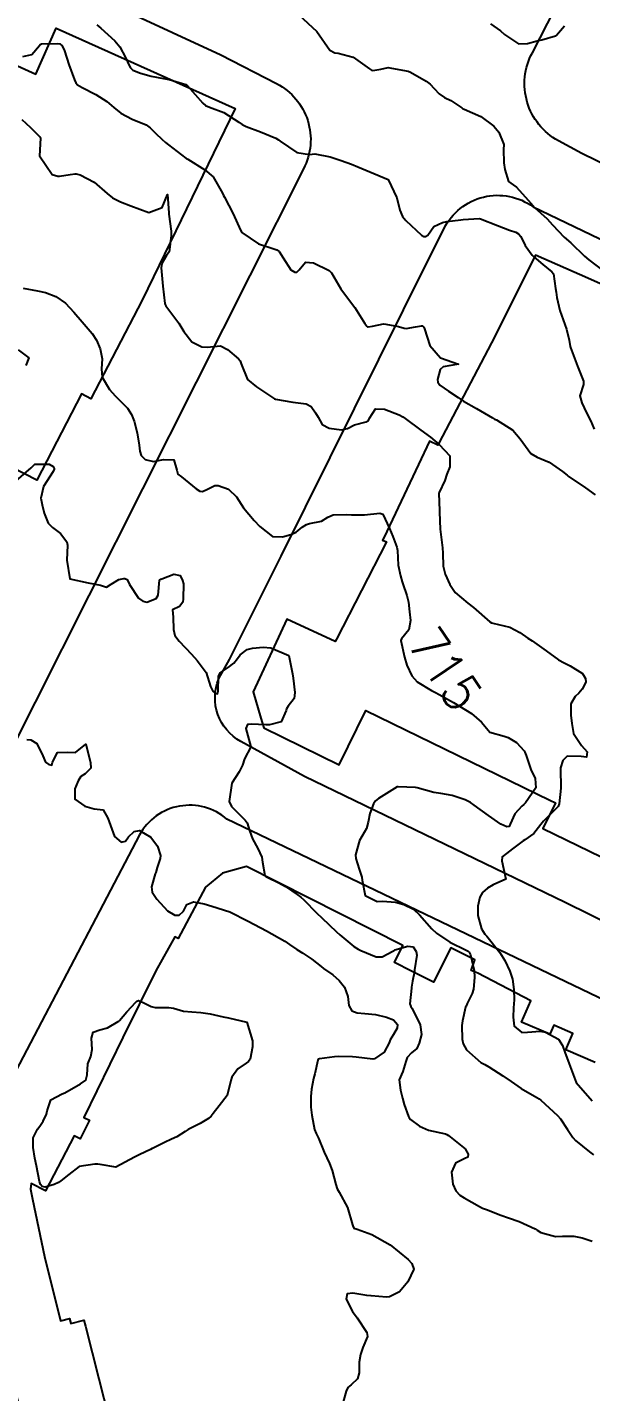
# Model space of a CAD drawing. Header units: metres. Extents: x 286371 to 293043, y 7462578 to 7466404.
# Drawn here: x 290072.8 to 290134.2, y 7464262.9 to 7464411.5 of the extents above; entities that cross this region are included whole.
import ezdxf
from ezdxf.enums import TextEntityAlignment as Align

# ---------------------------------------------------------------- set-up
doc = ezdxf.new("R2010")
doc.units = ezdxf.units.M
doc.header["$MEASUREMENT"] = 0
for name, color, linetype in [('Cotas', 45, 'Continuous'), ('Curvas de Nivel 1m', 11, 'Continuous'), ('Curvas de Nivel 5m', 15, 'Continuous'), ('Edificações', 30, 'Continuous'), ('Vias primárias', 230, 'Continuous')]:
    doc.layers.add(name, color=color, linetype=linetype)
doc.styles.add('Style-STANDARD', font='STANDARD.shx')

msp = doc.modelspace()

# ---------------------------------------------------------------- linework, layer by layer
at = {"layer": 'Curvas de Nivel 1m', "flags": 128}
for points, elevation in [([(290080.38, 7464411.81), (290080.82, 7464411.43), (290082.35, 7464410.07), (290082.89, 7464409.4), (290083.5, 7464408.22), (290083.91, 7464407.38), (290084.05, 7464407.12), (290084.31, 7464406.86), (290085.14, 7464406.53), (290086.3, 7464406.2), (290087.65, 7464405.96), (290088.29, 7464405.85), (290090.08, 7464405.29), (290090.28, 7464405.15), (290091.96, 7464403.26), (290092.25, 7464403), (290092.68, 7464402.82), (290094.24, 7464402.26), (290095.86, 7464401.2), (290096.22, 7464400.95), (290096.68, 7464400.73), (290098.21, 7464400.14), (290099.9, 7464399.44), (290100.2, 7464399.27), (290100.37, 7464399.13), (290102.17, 7464397.9), (290103.57, 7464397.68), (290104.16, 7464397.73), (290105.8, 7464397.41), (290106.16, 7464397.31), (290107, 7464397.03), (290108.15, 7464396.61), (290108.82, 7464396.33), (290110.14, 7464395.79), (290112.12, 7464394.95), (290113.07, 7464392.94), (290113.41, 7464391.6), (290113.7, 7464390.93), (290114.06, 7464390.49), (290115.75, 7464388.9), (290116.03, 7464388.74), (290116.19, 7464388.73), (290116.44, 7464388.89), (290117.1, 7464389.83), (290118.06, 7464390.28), (290118.53, 7464390.39), (290120.06, 7464390.57), (290120.3, 7464390.59), (290122.06, 7464390.69), (290122.21, 7464390.66), (290124.05, 7464389.94), (290125.37, 7464389.42), (290126.04, 7464389.2), (290126.35, 7464389.05), (290126.6, 7464388.73), (290127.07, 7464387.77), (290127.82, 7464386.72), (290128, 7464386.52), (290128.98, 7464385.69), (290129.98, 7464384.9), (290130.15, 7464384.67), (290130.36, 7464383.09), (290130.42, 7464382.67), (290130.51, 7464382.1), (290130.83, 7464380.67), (290131.39, 7464379.15), (290131.58, 7464378.66), (290131.86, 7464377.47), (290131.96, 7464376.77), (290131.99, 7464376.65), (290132.11, 7464376.38), (290132.78, 7464374.64), (290133.41, 7464373.01), (290133.42, 7464372.63), (290133, 7464371.4), (290133.24, 7464370.63), (290133.74, 7464369.56), (290134.2, 7464368.62), (290134.56, 7464367.76)], 712), ([(290102.4, 7464412.9), (290104.37, 7464411.07), (290105.78, 7464409.05), (290106.34, 7464408.76), (290106.68, 7464408.7), (290108.33, 7464408.26), (290110.11, 7464406.99), (290110.31, 7464406.86), (290110.46, 7464406.83), (290111.35, 7464406.97), (290112.12, 7464407.15), (290112.32, 7464407.13), (290113.28, 7464406.94), (290114.31, 7464406.76), (290114.58, 7464406.65), (290116.29, 7464405.65), (290116.72, 7464405.32), (290117.15, 7464404.88), (290117.68, 7464404.28), (290118.26, 7464403.9), (290118.97, 7464403.56), (290120.05, 7464402.83), (290120.16, 7464402.74), (290120.24, 7464402.7), (290120.43, 7464402.63), (290122.23, 7464401.81), (290123.65, 7464400.77), (290124.2, 7464400.1), (290124.74, 7464398.76), (290124.71, 7464398.23), (290124.74, 7464396.76), (290124.84, 7464396.05), (290125.23, 7464394.75), (290125.75, 7464394.37), (290126.11, 7464394.1), (290127.4, 7464392.71), (290127.71, 7464392.33), (290128.08, 7464391.91), (290129.45, 7464390.68), (290130.05, 7464390.03), (290131.31, 7464388.66), (290132.02, 7464388.04), (290133.52, 7464386.62), (290134, 7464386.19), (290135.52, 7464385.05)], 711), ([(290072.33, 7464408.35), (290073.32, 7464408.56), (290074.14, 7464409.54), (290074.22, 7464409.67), (290074.35, 7464409.72), (290076.1, 7464409.75), (290076.35, 7464409.72), (290076.62, 7464409.5), (290076.87, 7464408.97), (290077.35, 7464407.49), (290077.97, 7464405.8), (290078.11, 7464405.48), (290078.28, 7464405.26), (290078.78, 7464404.96), (290080.27, 7464404.2), (290081.47, 7464403.43), (290082.24, 7464402.78), (290083.01, 7464402.17), (290084.23, 7464401.51), (290084.31, 7464401.47), (290084.59, 7464401.38), (290085.76, 7464400.89), (290086.21, 7464400.58), (290086.83, 7464399.97), (290087.48, 7464399.33), (290087.86, 7464398.99), (290088.19, 7464398.73), (290090.09, 7464397.29), (290090.13, 7464397.25), (290090.16, 7464397.23), (290090.29, 7464397.15), (290092.15, 7464395.99), (290093.06, 7464395.24), (290094.1, 7464393.47), (290094.19, 7464393.22), (290094.3, 7464393.02), (290095.23, 7464391.21), (290096.04, 7464389.42), (290096.19, 7464389.19), (290098.02, 7464387.93), (290099.78, 7464387.36), (290100.01, 7464387.3), (290100.27, 7464387.13), (290100.7, 7464386.42), (290101.53, 7464385.11), (290101.97, 7464384.87), (290102.2, 7464384.87), (290102.43, 7464385.1), (290103.12, 7464385.95), (290103.99, 7464385.89), (290105.7, 7464385.05), (290105.97, 7464384.78), (290106.99, 7464383.03), (290107.93, 7464381.77), (290108.52, 7464381.01), (290109.61, 7464379.27), (290109.81, 7464378.99), (290109.88, 7464378.92), (290109.96, 7464378.9), (290110.41, 7464378.98), (290111.62, 7464379.23), (290111.89, 7464379.2), (290113.27, 7464378.93), (290113.88, 7464378.77), (290114.08, 7464378.72), (290115.11, 7464378.91), (290115.76, 7464379.02), (290115.89, 7464379.01), (290116.03, 7464378.89), (290116.09, 7464378.69), (290116.67, 7464376.88), (290117.83, 7464375.52), (290119.81, 7464374.83), (290118.14, 7464374.54), (290117.81, 7464374.25), (290117.5, 7464373.16), (290117.56, 7464372.87), (290117.78, 7464372.55), (290118.71, 7464371.91), (290119.76, 7464371.21), (290120.35, 7464370.83), (290121.74, 7464370.01), (290123.51, 7464369), (290123.73, 7464368.87), (290123.92, 7464368.77), (290125.71, 7464367.66), (290126.53, 7464366.73), (290127.67, 7464365.12), (290128.35, 7464364.7), (290129.66, 7464364.18), (290131.13, 7464363.17), (290131.64, 7464362.75), (290131.76, 7464362.65), (290133.62, 7464361.39), (290134.69, 7464360.61)], 713), ([(290072.22, 7464401.47), (290073.15, 7464400.61), (290074.19, 7464399.59), (290074.23, 7464399.53), (290074.26, 7464399.46), (290074.16, 7464397.53), (290075.54, 7464395.51), (290076.13, 7464395.32), (290076.32, 7464395.31), (290077.49, 7464395.48), (290078.04, 7464395.57), (290078.14, 7464395.56), (290078.56, 7464395.47), (290080.12, 7464394.67), (290081.52, 7464393.42), (290082.1, 7464392.95), (290082.98, 7464392.51), (290084.08, 7464392.1), (290086.07, 7464391.35), (290087.51, 7464391.91), (290088.1, 7464393.32), (290088.1, 7464393.32), (290088.22, 7464391.32), (290088.24, 7464391.16), (290088.48, 7464389.32), (290088.5, 7464388.85), (290088.32, 7464387.32), (290088.26, 7464387.07), (290087.99, 7464386.66), (290087.49, 7464385.82), (290087.4, 7464385.33), (290087.54, 7464383.75), (290087.59, 7464383.33), (290087.8, 7464381.44), (290087.83, 7464381.33), (290087.91, 7464381.21), (290089.34, 7464379.3), (290089.87, 7464378.39), (290090.76, 7464377.28), (290091.85, 7464376.73), (290092.41, 7464376.69), (290093.85, 7464376.83), (290094.63, 7464376.44), (290095.83, 7464375.41), (290096.02, 7464375.2), (290096.13, 7464374.89), (290096.82, 7464373.19), (290097.78, 7464372.36), (290099.64, 7464371.15), (290099.76, 7464371.07), (290099.87, 7464371.03), (290101.76, 7464370.72), (290103.21, 7464370.54), (290103.75, 7464370.23), (290104.23, 7464369.56), (290104.49, 7464369.07), (290104.95, 7464368.28), (290105.72, 7464367.88), (290107.06, 7464367.68), (290107.71, 7464367.84), (290108.48, 7464368.24), (290109.73, 7464368.57), (290109.99, 7464368.72), (290110.1, 7464368.98), (290110.74, 7464369.97), (290111.74, 7464369.96), (290113.34, 7464369.32), (290113.73, 7464369.12), (290114, 7464368.92), (290115.71, 7464367.67), (290116.73, 7464366.88), (290117.68, 7464366.08), (290118.84, 7464364.85), (290118.84, 7464363.65), (290118.54, 7464362.85), (290118.31, 7464362.17), (290117.69, 7464360.86), (290117.67, 7464360.8), (290117.71, 7464358.86), (290117.71, 7464358.72), (290117.8, 7464356.86), (290117.83, 7464356.57), (290118.07, 7464354.86), (290118.08, 7464354.28), (290118.13, 7464352.85), (290118.36, 7464351.96), (290118.84, 7464350.84), (290119.44, 7464349.99), (290120.81, 7464348.81), (290121.42, 7464348.33), (290123.22, 7464346.78), (290123.39, 7464346.67), (290123.53, 7464346.64), (290125.39, 7464346.19), (290126.48, 7464345.62), (290127.36, 7464345.02), (290127.81, 7464344.71), (290129.34, 7464343.62), (290130.71, 7464342.66), (290131.32, 7464342.32), (290131.96, 7464342), (290133.3, 7464341.15), (290133.64, 7464340.62), (290133.67, 7464340.23), (290133.28, 7464339.45), (290132.89, 7464339.01), (290132.49, 7464338.64), (290132.05, 7464337.85), (290132.03, 7464336.64), (290132.13, 7464335.73), (290132.31, 7464334.64), (290133.18, 7464333.32), (290133.8, 7464332.62), (290133.74, 7464332.04), (290133.17, 7464332.11), (290131.65, 7464332.16), (290131.16, 7464331.69), (290130.92, 7464330.88), (290130.9, 7464330.66), (290130.95, 7464328.82), (290130.96, 7464328.66), (290130.78, 7464326.97), (290130.65, 7464326.66), (290129.06, 7464325.07), (290128.78, 7464324.7), (290128.01, 7464323.74), (290127.03, 7464323.05), (290126.83, 7464322.92), (290126.54, 7464322.73), (290125.68, 7464322.08), (290125.01, 7464321.55), (290124.56, 7464321.2), (290124.53, 7464320.76), (290124.96, 7464318.75), (290123.58, 7464318.15), (290122.95, 7464317.8), (290122.41, 7464317.32), (290122.13, 7464316.8), (290121.9, 7464315.82), (290121.91, 7464314.8), (290122.32, 7464313.36), (290122.65, 7464312.79), (290122.87, 7464312.55), (290124.29, 7464310.76), (290124.83, 7464309.9), (290125.4, 7464308.75), (290125.67, 7464307.86), (290125.84, 7464306.74), (290125.86, 7464305.63), (290125.8, 7464304.74), (290125.74, 7464303.73), (290125.87, 7464302.74), (290126.7, 7464302.07), (290127.32, 7464302.1), (290128.71, 7464302.22), (290129.28, 7464302.12), (290130.69, 7464301.35), (290131.11, 7464300.66), (290131.39, 7464299.94), (290131.87, 7464298.65), (290132.62, 7464296.63), (290134.37, 7464294.61)], 714), ([(290071.84, 7464376.39), (290072.97, 7464375.55), (290072.67, 7464374.69)], 716), ([(290071.62, 7464362.14), (290073.24, 7464363.54), (290073.65, 7464363.96), (290075.21, 7464363.96), (290075.65, 7464363.69), (290075.73, 7464363.5), (290075.75, 7464363.4), (290075.64, 7464363.15), (290074.58, 7464361.53), (290074.3, 7464360.24), (290074.42, 7464359.53), (290074.67, 7464358.62), (290075.09, 7464357.52), (290075.55, 7464357.06), (290076.44, 7464356.4), (290077.13, 7464355.48), (290077.18, 7464355.15), (290077.12, 7464353.49), (290077.46, 7464351.48), (290079.46, 7464351.03), (290080.78, 7464350.76), (290081.44, 7464350.57), (290081.96, 7464350.89), (290082.79, 7464351.39), (290083.32, 7464351.52), (290083.46, 7464351.5), (290083.69, 7464351.38), (290083.97, 7464350.85), (290084.92, 7464349.36), (290085.42, 7464349.02), (290085.85, 7464348.91), (290086.85, 7464349.33), (290087.06, 7464349.7), (290087.21, 7464351.33), (290087.35, 7464351.43), (290087.46, 7464351.47), (290088.8, 7464351.97), (290089.46, 7464351.84), (290089.74, 7464351.29), (290089.82, 7464350.92), (290089.81, 7464349.29), (290089.78, 7464348.93), (290089.41, 7464348.44), (290088.63, 7464348.08), (290088.72, 7464347.3), (290088.73, 7464345.95), (290088.9, 7464345.3), (290089.35, 7464344.69), (290090.72, 7464343.27), (290091.32, 7464342.59), (290092.31, 7464341.25), (290092.77, 7464339.76), (290093.05, 7464339.24), (290093.27, 7464339), (290093.54, 7464338.96), (290093.61, 7464339.23), (290093.66, 7464340.86), (290093.84, 7464341.23), (290094.72, 7464341.81), (290095.32, 7464342.29), (290095.72, 7464342.81), (290096.02, 7464343.19), (290096.76, 7464343.76), (290097.34, 7464343.9), (290098.5, 7464344.01), (290099.35, 7464343.95), (290101.33, 7464343.11), (290101.7, 7464341.11), (290101.77, 7464340.64), (290101.96, 7464339.1), (290101.91, 7464338.45), (290101.25, 7464337.59), (290101.06, 7464337.3), (290101.02, 7464337.12), (290100.48, 7464335.88), (290099.22, 7464335.56), (290098.79, 7464335.58), (290097.22, 7464335.64), (290096.81, 7464335.59), (290096.61, 7464335.18), (290097.18, 7464333.17), (290096.5, 7464331.85), (290096.27, 7464331.19), (290095.89, 7464330.45), (290095.12, 7464329.2), (290094.82, 7464327.21), (290095.08, 7464326.67), (290096.57, 7464325.18), (290096.76, 7464324.89), (290097.04, 7464324.08), (290097.37, 7464323.17), (290097.94, 7464322.1), (290098.36, 7464321.16), (290098.46, 7464320.63), (290098.71, 7464319.15), (290098.85, 7464319.03), (290098.96, 7464318.97), (290100.21, 7464318.38), (290100.95, 7464317.97), (290102.22, 7464317.1), (290102.63, 7464316.79), (290102.93, 7464316.53), (290104.37, 7464315.06), (290104.9, 7464314.54), (290106.49, 7464313.03), (290106.87, 7464312.69), (290108.41, 7464311.44), (290108.85, 7464311.14), (290109.14, 7464310.99), (290110.83, 7464310.32), (290111.48, 7464310.31), (290112.66, 7464310.94), (290112.77, 7464311.01), (290112.85, 7464311.06), (290114.28, 7464311.48), (290114.85, 7464311.38), (290115.18, 7464310.9), (290115.24, 7464310.5), (290115.02, 7464308.9), (290114.99, 7464308.72), (290114.8, 7464307.65), (290114.68, 7464307.01), (290114.67, 7464306.91), (290114.48, 7464305.19), (290114.6, 7464304.91), (290114.75, 7464304.67), (290115.63, 7464302.89), (290115.76, 7464301.84), (290115.52, 7464300.89), (290115.25, 7464300.33), (290114.67, 7464299.86), (290114.22, 7464299.35), (290114.07, 7464298.91), (290113.75, 7464297.81), (290113.35, 7464296.92), (290113.46, 7464295.78), (290113.68, 7464294.92), (290113.89, 7464294.22), (290114.36, 7464292.91), (290114.42, 7464292.76), (290114.56, 7464292.59), (290115.54, 7464291.88), (290116.54, 7464291.43), (290118.37, 7464291.02), (290118.54, 7464290.96), (290118.72, 7464290.84), (290120.51, 7464289.38), (290120.86, 7464288.81), (290120.83, 7464288.48), (290120.5, 7464288.34), (290119.48, 7464287.84), (290119.02, 7464286.84), (290119.17, 7464285.55), (290119.51, 7464284.83), (290119.96, 7464284.35), (290120.43, 7464284.08), (290122.09, 7464283.12), (290122.42, 7464282.94), (290122.83, 7464282.78), (290124.41, 7464282.19), (290125.24, 7464281.9), (290126.4, 7464281.5), (290128.14, 7464280.7), (290128.38, 7464280.55), (290128.78, 7464280.29), (290130.37, 7464279.85), (290131.13, 7464279.89), (290132.37, 7464279.87), (290133.27, 7464279.72), (290134.36, 7464279.34)], 716), ([(290072.75, 7464333.99), (290073.19, 7464333.95), (290073.86, 7464333.53), (290074.5, 7464332.19), (290074.8, 7464331.52), (290075.15, 7464331.24), (290075.48, 7464331.18), (290075.56, 7464331.51), (290076.1, 7464332.57), (290077.17, 7464332.58), (290078.08, 7464332.56), (290079.18, 7464333.45), (290079.18, 7464333.45), (290079.7, 7464331.45), (290079.73, 7464330.86), (290079.14, 7464330.25), (290078.66, 7464329.93), (290078.36, 7464329.47), (290077.98, 7464328.6), (290078, 7464327.47), (290079.08, 7464326.7), (290080.11, 7464326.41), (290081.08, 7464326.3), (290081.6, 7464325.42), (290081.87, 7464324.6), (290082.31, 7464323.41), (290083.03, 7464322.79), (290083.5, 7464322.91), (290083.86, 7464323.38), (290084.45, 7464323.97), (290085.04, 7464324.05), (290086.28, 7464323.35), (290087.02, 7464322.36), (290087.33, 7464321.33), (290087.3, 7464321.03), (290086.98, 7464320.05), (290086.81, 7464319.5), (290086.76, 7464319.34), (290086.36, 7464317.93), (290086.43, 7464317.34), (290086.92, 7464316.6), (290088.08, 7464315.32), (290088.9, 7464314.85), (290089.36, 7464314.84), (290089.82, 7464315.29), (290090.19, 7464316.01), (290090.92, 7464316.3), (290092.09, 7464316.08), (290092.91, 7464315.84), (290094.9, 7464315.21), (290096.89, 7464314.18), (290098.87, 7464313.15), (290100.86, 7464312.01), (290101.38, 7464311.65), (290102.17, 7464311.1), (290102.84, 7464310.69), (290103.8, 7464310.05), (290104.82, 7464309.27), (290105.1, 7464309.05), (290106.09, 7464308.33), (290106.79, 7464307.73), (290107.38, 7464307.02), (290107.75, 7464305.99), (290107.85, 7464305.01), (290108.18, 7464304.44), (290108.74, 7464304.22), (290109.58, 7464304.14), (290110.74, 7464304.01), (290111.94, 7464303.74), (290112.73, 7464303.43), (290113.14, 7464302.93), (290113.13, 7464302.52), (290112.7, 7464301.84), (290112.35, 7464301.28), (290112.24, 7464300.94), (290111.69, 7464299.93), (290110.66, 7464299.2), (290110.47, 7464299.16), (290108.66, 7464299.38), (290108.26, 7464299.42), (290106.67, 7464299.44), (290106.28, 7464299.43), (290104.67, 7464299.21), (290104.56, 7464299.18), (290104.46, 7464299.07), (290104.15, 7464297.56), (290104.01, 7464297.07), (290103.79, 7464295.9), (290103.71, 7464295.08), (290103.72, 7464293.93), (290103.82, 7464293.08), (290104.12, 7464291.49), (290104.29, 7464291.07), (290104.53, 7464290.55), (290105.15, 7464289.05), (290105.74, 7464287.79), (290106.05, 7464287.04), (290106.45, 7464285.52), (290106.59, 7464285.03), (290106.79, 7464284.67), (290107.71, 7464283.02), (290108.26, 7464281.13), (290108.28, 7464281.01), (290108.38, 7464280.77), (290108.74, 7464280.64), (290110.37, 7464280.06), (290112.35, 7464278.94), (290114.33, 7464277.33), (290114.72, 7464276.91), (290114.94, 7464276.28), (290114.29, 7464274.91), (290113.38, 7464273.83), (290112.27, 7464273.27), (290111.97, 7464273.25), (290110.27, 7464273.38), (290109.81, 7464273.44), (290108.27, 7464273.68), (290107.68, 7464273.61), (290107.56, 7464273.02), (290108.24, 7464271.7), (290108.74, 7464271), (290109.8, 7464269.39), (290109.87, 7464268.98), (290109.39, 7464267.78), (290109.12, 7464266.99), (290108.99, 7464266.15), (290108.96, 7464264.99), (290108.79, 7464264.34), (290108.12, 7464263.7), (290107.73, 7464263.4), (290107.56, 7464263.01), (290107.24, 7464261.86)], 717)]:
    msp.add_lwpolyline(points, dxfattribs=dict(at, elevation=elevation))
at = {"layer": 'Curvas de Nivel 1m', "elevation": 718, "flags": 128}
msp.add_lwpolyline([(290084.76, 7464305.47), (290084.95, 7464305.56), (290085.45, 7464305.35), (290086.3, 7464304.89), (290086.75, 7464304.8), (290088.24, 7464304.8), (290088.75, 7464304.7), (290089.84, 7464304.39), (290090.74, 7464304.33), (290091.74, 7464304.26), (290092.74, 7464304.1), (290094.16, 7464303.79), (290094.73, 7464303.66), (290096.72, 7464303.18), (290097.34, 7464301.17), (290097.36, 7464300.49), (290097.11, 7464299.18), (290096.92, 7464298.92), (290096.66, 7464298.73), (290095.75, 7464298.1), (290095.11, 7464297.21), (290094.99, 7464296.85), (290094.6, 7464295.21), (290093.73, 7464294.08), (290093.07, 7464293.24), (290092.84, 7464292.97), (290092.57, 7464292.71), (290091.66, 7464292.16), (290090.55, 7464291.62), (290090.33, 7464291.49), (290090.03, 7464291.28), (290089.11, 7464290.72), (290088.53, 7464290.44), (290087.78, 7464290.07), (290086.52, 7464289.46), (290086.43, 7464289.42), (290086.25, 7464289.34), (290085.09, 7464288.77), (290084.5, 7464288.48), (290082.48, 7464287.4), (290080.74, 7464287.68), (290080.49, 7464287.72), (290080.19, 7464287.73), (290078.48, 7464287.46), (290077.36, 7464286.59), (290076.46, 7464285.9), (290076.22, 7464285.73), (290075.76, 7464285.5), (290074.76, 7464285.21), (290074.45, 7464285.3), (290074.24, 7464285.53), (290074.16, 7464285.83), (290073.83, 7464287.53), (290073.65, 7464288.38), (290073.46, 7464289.54), (290073.46, 7464290.61), (290073.92, 7464291.53), (290074.2, 7464291.87), (290074.56, 7464292.4), (290074.91, 7464293.18), (290074.97, 7464293.52), (290075.39, 7464294.72), (290076.6, 7464295.37), (290076.9, 7464295.49), (290078.62, 7464296.48), (290079.18, 7464296.89), (290079.33, 7464297.44), (290079.43, 7464298.66), (290079.73, 7464299.44), (290079.9, 7464300.22), (290079.8, 7464301.44), (290080.01, 7464302.12), (290080.71, 7464302.37), (290081.55, 7464302.57), (290082.72, 7464303.26), (290082.8, 7464303.31), (290082.88, 7464303.39), (290083.65, 7464304.3), (290084.63, 7464305.37)], close=True, dxfattribs=at)
at = {"layer": 'Curvas de Nivel 5m', "flags": 128}
for points, elevation in [([(290123.28, 7464411.89), (290124.37, 7464411.15), (290124.81, 7464410.76), (290126.35, 7464409.72), (290127.32, 7464409.75), (290128.35, 7464410.05), (290128.88, 7464410.17), (290130.36, 7464410.59), (290130.42, 7464410.62), (290130.48, 7464410.67), (290131.36, 7464411.68)], 710), ([(290072.37, 7464383.13), (290073.94, 7464382.82), (290074.81, 7464382.65), (290075.93, 7464382.23), (290076.97, 7464381.49), (290077.9, 7464380.51), (290078.8, 7464379.46), (290079.87, 7464378.19), (290080.37, 7464377.44), (290080.76, 7464376.51), (290080.96, 7464375.43), (290080.9, 7464374.34), (290080.97, 7464373.43), (290081.77, 7464372.08), (290082.4, 7464371.4), (290083.74, 7464370.04), (290084.17, 7464369.38), (290084.45, 7464368.65), (290084.78, 7464367.37), (290085.01, 7464366.04), (290085.08, 7464365.36), (290085.22, 7464364.91), (290085.66, 7464364.45), (290086.58, 7464364.26), (290087.66, 7464364.46), (290088.8, 7464364.44), (290089.1, 7464363.3), (290089.22, 7464362.88), (290089.63, 7464362.56), (290091.23, 7464361.27), (290091.61, 7464361.03), (290091.9, 7464360.97), (290092.45, 7464361.25), (290093.24, 7464361.62), (290093.62, 7464361.63), (290094.75, 7464361.22), (290095.6, 7464360.4), (290096.39, 7464359.19), (290097.55, 7464357.83), (290098.16, 7464357.17), (290099.53, 7464356.06), (290100.62, 7464356.03), (290101.53, 7464356.3), (290102.1, 7464356.55), (290102.76, 7464357.1), (290103.23, 7464357.4), (290103.55, 7464357.49), (290104.86, 7464357.76), (290105.56, 7464358.19), (290106.16, 7464358.45), (290107.57, 7464358.48), (290108.15, 7464358.44), (290109.57, 7464358.43), (290111.24, 7464358.63), (290111.57, 7464358.5), (290112.28, 7464356.94), (290112.65, 7464356.06), (290113.08, 7464354.93), (290113.14, 7464354.56), (290113.21, 7464352.94), (290113.47, 7464351.78), (290113.67, 7464351.15), (290113.75, 7464350.93), (290114.17, 7464349.65), (290114.34, 7464348.92), (290114.46, 7464347.86), (290114.56, 7464346.92), (290114.39, 7464345.91), (290113.59, 7464344.93), (290113.53, 7464344.76), (290113.92, 7464342.93), (290114.17, 7464342.07), (290114.7, 7464340.91), (290115.29, 7464340.25), (290116.84, 7464339.32), (290117.28, 7464339.09), (290117.7, 7464338.87), (290119.25, 7464338), (290121.23, 7464336.81), (290122.29, 7464335.86), (290123.2, 7464334.78), (290124.76, 7464334.32), (290125.2, 7464334.18), (290126.11, 7464333.66), (290126.95, 7464332.72), (290127.03, 7464332.58), (290127.17, 7464332.22), (290127.69, 7464330.71), (290128.16, 7464329.74), (290128.24, 7464328.7), (290127.09, 7464327.06), (290126.92, 7464326.9), (290126.71, 7464326.73), (290125.93, 7464325.89), (290125.44, 7464324.75), (290125.3, 7464324.5), (290125.05, 7464324.47), (290124.42, 7464324.76), (290123.07, 7464325.7), (290121.52, 7464326.81), (290121.09, 7464327.1), (290120.53, 7464327.39), (290119.1, 7464327.88), (290117.87, 7464328.09), (290117.1, 7464328.19), (290115.31, 7464328.7), (290115.11, 7464328.74), (290113.22, 7464328.83), (290113.11, 7464328.8), (290111.95, 7464328.1), (290111.09, 7464327.53), (290110.77, 7464327.29), (290110.55, 7464326.97), (290110.14, 7464325.91), (290109.94, 7464324.98), (290109.76, 7464324.27), (290109.02, 7464322.99), (290108.59, 7464321.42), (290108.6, 7464321), (290108.98, 7464319.87), (290109.26, 7464318.99), (290109.3, 7464318.64), (290109.64, 7464316.98), (290110.92, 7464316.34), (290111.51, 7464316.37), (290112.92, 7464316.25), (290113.84, 7464316), (290114.91, 7464315.5), (290115.56, 7464314.89), (290116.88, 7464313.35), (290117.4, 7464312.87), (290118.86, 7464311.89), (290120.64, 7464311.02), (290120.85, 7464310.92), (290120.97, 7464310.81), (290121.11, 7464310.54), (290121.5, 7464308.8), (290121.55, 7464308.05), (290121.43, 7464306.8), (290121.28, 7464306.3), (290120.75, 7464305.22), (290120.62, 7464304.95), (290120.57, 7464304.82), (290120.23, 7464303.32), (290120.16, 7464302.82), (290120.18, 7464301.33), (290120.31, 7464300.82), (290120.67, 7464300.18), (290122.22, 7464298.79), (290122.65, 7464298.57), (290123.11, 7464298.31), (290124.63, 7464297.35), (290125.55, 7464296.74), (290126.61, 7464295.97), (290128.32, 7464294.98), (290128.6, 7464294.83), (290128.76, 7464294.69), (290130.57, 7464293.02), (290130.9, 7464292.66), (290131.68, 7464291.51), (290132.25, 7464290.64), (290132.53, 7464290.3), (290134.06, 7464289.06), (290134.51, 7464288.75)], 715)]:
    msp.add_lwpolyline(points, dxfattribs=dict(at, elevation=elevation))
at = {"layer": 'Edificações'}
for points in [[(290066.06, 7464409.89), (290073.73, 7464406.44), (290075.98, 7464411.44), (290095.47, 7464402.67), (290089, 7464389.35), (290085.32, 7464381.8), (290079.75, 7464371.06), (290078.71, 7464371.6), (290073.84, 7464362.21), (290071.16, 7464363.6)], [(290134.7, 7464298.79), (290131.5, 7464300.17), (290132.27, 7464301.95), (290130.17, 7464302.86), (290129.74, 7464301.87), (290126.66, 7464303.2), (290127.66, 7464305.52), (290121.89, 7464308.54), (290121.16, 7464308.8), (290121.58, 7464309.99), (290118.97, 7464311.3), (290117.08, 7464307.53), (290114.69, 7464308.74), (290112.82, 7464309.68), (290113.75, 7464311.54), (290096.7, 7464320.13), (290094.09, 7464319.4), (290092.25, 7464317.89), (290089.27, 7464312.31), (290088.89, 7464312.48), (290086.81, 7464308.79), (290083.24, 7464301.51), (290078.98, 7464292.81), (290079.58, 7464292.52), (290078.59, 7464290.49), (290077.92, 7464290.82), (290074.79, 7464284.83), (290073.25, 7464285.64), (290073.16, 7464285), (290073.39, 7464283.9), (290074.68, 7464277.66), (290076.45, 7464270.68), (290077.42, 7464270.93), (290077.56, 7464270.37), (290078.99, 7464270.74), (290079.16, 7464270.08), (290080.62, 7464264.35), (290082.83, 7464255.63)]]:
    msp.add_lwpolyline(points, dxfattribs=at)
at = {"layer": 'Edificações', "elevation": 706.82}
msp.add_lwpolyline([(290144.88, 7464379.31), (290133.89, 7464384.2), (290128.2, 7464386.73), (290123.39, 7464377.18), (290117.64, 7464366.25), (290117.53, 7464366.02), (290116.62, 7464366.45), (290115.43, 7464363.93), (290111.66, 7464355.95), (290111.53, 7464355.69), (290111.95, 7464355.49), (290106.5, 7464344.89), (290106.37, 7464344.63), (290101.09, 7464347.08), (290097.42, 7464339.18), (290098.27, 7464336.3), (290098.58, 7464335.25), (290106.81, 7464331.23), (290109.69, 7464337.14), (290129.75, 7464327.35), (290130.35, 7464327.06), (290129, 7464324.29), (290139.15, 7464319.34)], dxfattribs=at)
at = {"layer": 'Vias primárias'}
for points in [[(289995.7, 7464453.91), (290093.92, 7464408.52), (290099.98, 7464405.39, -0.415899), (290102.91, 7464396.12), (290067.8, 7464326.43), (290060.22, 7464312.49, -0.192336), (290053.63, 7464307.03, -0.27975), (290036.58, 7464311.08), (290000.18, 7464359.27), (289985.56, 7464379.73), (289953.52, 7464422.25), (289932.47, 7464457.39)], [(290208.18, 7464361.07), (290193.88, 7464368.06), (290168.45, 7464380.59), (290133.23, 7464397.79), (290130.68, 7464399.18, -0.414491), (290127.85, 7464408.76), (290133.59, 7464419.99), (290142.28, 7464437.05), (290148.78, 7464448.91)], [(290196.72, 7464227.6), (290200.91, 7464241.49), (290207.67, 7464264.07, 0.305993), (290205.02, 7464271.45), (290202.45, 7464272.78), (290199.91, 7464274.03), (290194.98, 7464276.47), (290139.52, 7464303.72), (290094.56, 7464325.29, 0.478097), (290085.05, 7464323.59), (290069.16, 7464293.39, 0.13873), (290066.86, 7464282.55), (290072.54, 7464258.74, 0.168816), (290077.86, 7464250.43), (290088.42, 7464245.41), (290098.81, 7464239.8), (290117.54, 7464230.41), (290139.96, 7464219.6), (290155.19, 7464211.85), (290169.55, 7464205.2, 0.027081), (290179.43, 7464201.26, 0.336232), (290186.25, 7464203.55, 0.061318), (290190.4, 7464211.6), (290196.72, 7464227.6)]]:
    msp.add_lwpolyline(points, format="xyb", dxfattribs=at)
at = {"layer": 'Vias primárias', "elevation": 705}
msp.add_lwpolyline([(290226.1, 7464327.37), (290217.1, 7464296.41), (290215.37, 7464290.28, -0.220629), (290207.7, 7464281.31, -0.237866), (290202.01, 7464281.54), (290148.04, 7464308.01), (290131.42, 7464316.22), (290103.03, 7464329.96), (290096.1, 7464333.75, -0.382506), (290093.68, 7464340.6), (290094.84, 7464342.69), (290100.49, 7464353.94), (290116.47, 7464386.09), (290118.22, 7464389.61, -0.46401), (290127.92, 7464391.98), (290154.11, 7464379.41), (290156.16, 7464378.36), (290160.01, 7464376.54), (290171.06, 7464370.93), (290172.58, 7464370.19), (290190.82, 7464361.43), (290214.52, 7464349.32), (290219.92, 7464346.67)], format="xyb", dxfattribs=at)

# ---------------------------------------------------------------- texts
at = {"layer": 'Cotas', "style": 'Style-STANDARD'}
msp.add_text('715', height=4, rotation=303.9497, dxfattribs=at).set_placement((290118.36, 7464341.65, 715), align=Align.MIDDLE_CENTER)

doc.saveas('drawing.dxf')
